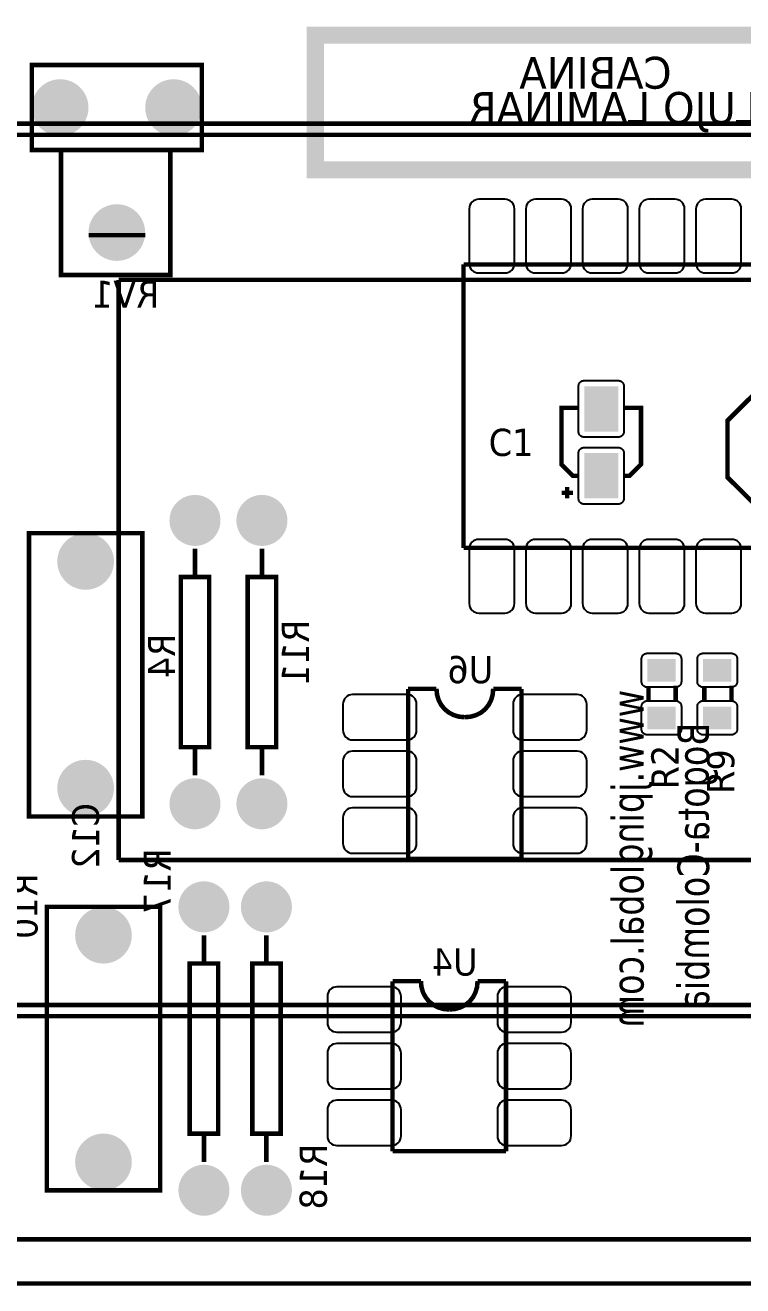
# Model space of a CAD drawing. Header units: millimetres. Extents: x 123.5 to 144.3, y 105.4 to 121.6.
# Drawn here: x 130.63 to 132.908, y 109.622 to 113.625 of the extents above; entities that cross this region are included whole.
import ezdxf

# ---------------------------------------------------------------- set-up
doc = ezdxf.new("R2010")
doc.units = ezdxf.units.MM
doc.layers.add('DESC', color=250, linetype='Continuous')
doc.styles.get("Standard").update_dxf_attribs({"font": 'tahoma.ttf'})

# ---------------------------------------------------------------- blocks, each defined once
blk = doc.blocks.new('RPAD')
blk.add_trace([(-0.5, -0.5), (-0.5, 0.5), (0.5, -0.5), (0.5, 0.5)])
blk = doc.blocks.new('EPAD')
at = {"const_width": 0.5}
blk.add_lwpolyline([(-0.25, 0, 1), (0.25, 0, 1)], format="xyb", close=True, dxfattribs=at)
blk = doc.blocks.new('CFLH-V Card')
for points, const_width in [([(125.6193, 110.8911), (131.2538, 110.8911), (131.2538, 114.343), (125.6193, 114.343), (125.6193, 110.8911)], 0.008), ([(125.6193, 110.8911), (131.2538, 110.8911), (131.2538, 114.343), (125.6193, 114.343), (125.6193, 110.8911)], 0.008), ([(125.6193, 110.8911), (131.2538, 110.8911), (131.2538, 114.343), (125.6193, 114.343), (125.6193, 110.8911)], 0.008), ([(128.1072, 112.8558), (128.9764, 112.8558), (128.9764, 113.0935), (128.1072, 113.0935), (128.1072, 112.8558)], 0.03), ([(128.1072, 112.8558), (128.9764, 112.8558), (128.9764, 113.0935), (128.1072, 113.0935), (128.1072, 112.8558)], 0.03), ([(128.1072, 112.8558), (128.9764, 112.8558), (128.9764, 113.0935), (128.1072, 113.0935), (128.1072, 112.8558)], 0.03), ([(127.6071, 112.8909), (127.9071, 112.8909), (127.9071, 113.0409), (127.6071, 113.0409), (127.6071, 112.8909)], 0.008), ([(127.6071, 112.8909), (127.9071, 112.8909), (127.9071, 113.0409), (127.6071, 113.0409), (127.6071, 112.8909)], 0.008), ([(127.6071, 112.8909), (127.9071, 112.8909), (127.9071, 113.0409), (127.6071, 113.0409), (127.6071, 112.8909)], 0.008), ([(127.3863, 112.9178), (127.3666, 112.9375), (131.1461, 112.9375)], 0.008), ([(127.3863, 112.9178), (127.3666, 112.9375), (131.1461, 112.9375)], 0.008), ([(127.3863, 112.9178), (127.3666, 112.9375), (131.1461, 112.9375)], 0.008), ([(127.3863, 111.3824), (127.3863, 112.9178), (131.1264, 112.9178)], 0.008), ([(127.3863, 111.3824), (127.3863, 112.9178), (131.1264, 112.9178)], 0.008), ([(127.3863, 111.3824), (127.3863, 112.9178), (131.1264, 112.9178)], 0.008), ([(127.6587, 112.6706), (127.8516, 112.6706), (127.8516, 112.8911), (127.6587, 112.8911), (127.6587, 112.6706)], 0.008), ([(127.6587, 112.6706), (127.8516, 112.6706), (127.8516, 112.8911), (127.6587, 112.8911), (127.6587, 112.6706)], 0.008), ([(127.6587, 112.6706), (127.8516, 112.6706), (127.8516, 112.8911), (127.6587, 112.8911), (127.6587, 112.6706)], 0.008), ([(127.7071, 112.7409), (127.8071, 112.7409)], 0.008), ([(127.7071, 112.7409), (127.8071, 112.7409)], 0.008), ([(127.7071, 112.7409), (127.8071, 112.7409)], 0.008), ([(128.3686, 112.6891), (128.3686, 112.1891)], 0.008), ([(130.3686, 112.6891), (128.3686, 112.6891)], 0.008), ([(128.3686, 112.6891), (128.3686, 112.1891)], 0.008), ([(130.3686, 112.6891), (128.3686, 112.6891)], 0.008), ([(128.3686, 112.6891), (128.3686, 112.1891)], 0.008), ([(130.3686, 112.6891), (128.3686, 112.6891)], 0.008), ([(127.7603, 112.6619), (130.7524, 112.6619)], 0.008), ([(127.7603, 111.6383), (127.7603, 112.6619)], 0.008), ([(127.7603, 112.6619), (130.7524, 112.6619)], 0.008), ([(127.7603, 111.6383), (127.7603, 112.6619)], 0.008), ([(127.7603, 112.6619), (130.7524, 112.6619)], 0.008), ([(127.7603, 111.6383), (127.7603, 112.6619)], 0.008), ([(129.1843, 112.4635), (128.8843, 112.4635), (128.8343, 112.4135), (128.8343, 112.3135), (128.8843, 112.2635), (129.1843, 112.2635), (129.2343, 112.3135), (129.2343, 112.4135), (129.1843, 112.4635)], 0.008), ([(129.1843, 112.4635), (128.8843, 112.4635), (128.8343, 112.4135), (128.8343, 112.3135), (128.8843, 112.2635), (129.1843, 112.2635), (129.2343, 112.3135), (129.2343, 112.4135), (129.1843, 112.4635)], 0.008), ([(129.1843, 112.4635), (128.8843, 112.4635), (128.8343, 112.4135), (128.8343, 112.3135), (128.8843, 112.2635), (129.1843, 112.2635), (129.2343, 112.3135), (129.2343, 112.4135), (129.1843, 112.4635)], 0.008), ([(128.5715, 112.3162), (128.5615, 112.3162), (128.5415, 112.3362), (128.5415, 112.4362), (128.5715, 112.4362)], 0.008), ([(128.5715, 112.3162), (128.5615, 112.3162), (128.5415, 112.3362), (128.5415, 112.4362), (128.5715, 112.4362)], 0.008), ([(128.5715, 112.3162), (128.5615, 112.3162), (128.5415, 112.3362), (128.5415, 112.4362), (128.5715, 112.4362)], 0.008), ([(128.6515, 112.4362), (128.6815, 112.4362), (128.6815, 112.3362), (128.6615, 112.3162), (128.6515, 112.3162)], 0.008), ([(128.6515, 112.4362), (128.6815, 112.4362), (128.6815, 112.3362), (128.6615, 112.3162), (128.6515, 112.3162)], 0.008), ([(128.6515, 112.4362), (128.6815, 112.4362), (128.6815, 112.3362), (128.6615, 112.3162), (128.6515, 112.3162)], 0.008), ([(128.5515, 112.2962), (128.5515, 112.2762)], 0.008), ([(128.5515, 112.2962), (128.5515, 112.2762)], 0.008), ([(128.5515, 112.2962), (128.5515, 112.2762)], 0.008), ([(128.5615, 112.2862), (128.5415, 112.2862)], 0.008), ([(128.5615, 112.2862), (128.5415, 112.2862)], 0.008), ([(128.5615, 112.2862), (128.5415, 112.2862)], 0.008), ([(127.602, 111.7151), (127.802, 111.7151), (127.802, 112.2151), (127.602, 112.2151), (127.602, 111.7151)], 0.008), ([(127.602, 111.7151), (127.802, 111.7151), (127.802, 112.2151), (127.602, 112.2151), (127.602, 111.7151)], 0.008), ([(127.602, 111.7151), (127.802, 111.7151), (127.802, 112.2151), (127.602, 112.2151), (127.602, 111.7151)], 0.008), ([(127.8949, 112.1875), (127.8949, 112.1375)], 0.008), ([(127.8949, 112.1875), (127.8949, 112.1375)], 0.008), ([(127.8949, 112.1875), (127.8949, 112.1375)], 0.008), ([(128.013, 112.1375), (128.013, 112.1875)], 0.008), ([(128.013, 112.1375), (128.013, 112.1875)], 0.008), ([(128.013, 112.1375), (128.013, 112.1875)], 0.008), ([(130.3686, 112.1891), (128.3686, 112.1891)], 0.008), ([(130.3686, 112.1891), (128.3686, 112.1891)], 0.008), ([(130.3686, 112.1891), (128.3686, 112.1891)], 0.008), ([(127.8699, 111.8375), (127.9199, 111.8375), (127.9199, 112.1375), (127.8699, 112.1375), (127.8699, 111.8375)], 0.008), ([(127.8699, 111.8375), (127.9199, 111.8375), (127.9199, 112.1375), (127.8699, 112.1375), (127.8699, 111.8375)], 0.008), ([(127.8699, 111.8375), (127.9199, 111.8375), (127.9199, 112.1375), (127.8699, 112.1375), (127.8699, 111.8375)], 0.008), ([(127.988, 111.8375), (128.038, 111.8375), (128.038, 112.1375), (127.988, 112.1375), (127.988, 111.8375)], 0.008), ([(127.988, 111.8375), (128.038, 111.8375), (128.038, 112.1375), (127.988, 112.1375), (127.988, 111.8375)], 0.008), ([(127.988, 111.8375), (128.038, 111.8375), (128.038, 112.1375), (127.988, 112.1375), (127.988, 111.8375)], 0.008), ([(128.3209, 111.9403), (128.2709, 111.9403)], 0.008), ([(128.2709, 111.9403), (128.2709, 111.6403)], 0.008), ([(128.3209, 111.9403), (128.2709, 111.9403)], 0.008), ([(128.2709, 111.9403), (128.2709, 111.6403)], 0.008), ([(128.3209, 111.9403), (128.2709, 111.9403)], 0.008), ([(128.2709, 111.9403), (128.2709, 111.6403)], 0.008), ([(128.3709, 111.8903), (128.3607, 111.8912), (128.3513, 111.894), (128.3428, 111.8984), (128.3354, 111.9044), (128.3294, 111.9117), (128.3248, 111.9202), (128.3219, 111.9298), (128.3209, 111.9403)], 0.008), ([(128.3709, 111.8903), (128.3607, 111.8912), (128.3513, 111.894), (128.3428, 111.8984), (128.3354, 111.9044), (128.3294, 111.9117), (128.3248, 111.9202), (128.3219, 111.9298), (128.3209, 111.9403)], 0.008), ([(128.3709, 111.8903), (128.3607, 111.8912), (128.3513, 111.894), (128.3428, 111.8984), (128.3354, 111.9044), (128.3294, 111.9117), (128.3248, 111.9202), (128.3219, 111.9298), (128.3209, 111.9403)], 0.008), ([(128.3709, 111.8903), (128.3814, 111.8912), (128.391, 111.894), (128.3995, 111.8984), (128.4068, 111.9044), (128.4127, 111.9117), (128.4172, 111.9202), (128.42, 111.9298), (128.4209, 111.9403)], 0.008), ([(128.3709, 111.8903), (128.3814, 111.8912), (128.391, 111.894), (128.3995, 111.8984), (128.4068, 111.9044), (128.4127, 111.9117), (128.4172, 111.9202), (128.42, 111.9298), (128.4209, 111.9403)], 0.008), ([(128.3709, 111.8903), (128.3814, 111.8912), (128.391, 111.894), (128.3995, 111.8984), (128.4068, 111.9044), (128.4127, 111.9117), (128.4172, 111.9202), (128.42, 111.9298), (128.4209, 111.9403)], 0.008), ([(128.4709, 111.9403), (128.4209, 111.9403)], 0.008), ([(128.4709, 111.9403), (128.4209, 111.9403)], 0.008), ([(128.4709, 111.9403), (128.4209, 111.9403)], 0.008), ([(128.4709, 111.9403), (128.4709, 111.6403)], 0.008), ([(128.4709, 111.9403), (128.4709, 111.6403)], 0.008), ([(128.4709, 111.9403), (128.4709, 111.6403)], 0.008), ([(128.6948, 111.9181), (128.6948, 111.9451)], 0.008), ([(128.6948, 111.9181), (128.6948, 111.9451)], 0.008), ([(128.6948, 111.9181), (128.6948, 111.9451)], 0.008), ([(128.7428, 111.9181), (128.7428, 111.9461)], 0.008), ([(128.7428, 111.9181), (128.7428, 111.9461)], 0.008), ([(128.7428, 111.9181), (128.7428, 111.9461)], 0.008), ([(128.7932, 111.9181), (128.7932, 111.9451)], 0.008), ([(128.7932, 111.9181), (128.7932, 111.9451)], 0.008), ([(128.7932, 111.9181), (128.7932, 111.9451)], 0.008), ([(128.8412, 111.9181), (128.8412, 111.9461)], 0.008), ([(128.8412, 111.9181), (128.8412, 111.9461)], 0.008), ([(128.8412, 111.9181), (128.8412, 111.9461)], 0.008), ([(127.8949, 111.8375), (127.8949, 111.7875)], 0.008), ([(127.8949, 111.8375), (127.8949, 111.7875)], 0.008), ([(127.8949, 111.8375), (127.8949, 111.7875)], 0.008), ([(128.013, 111.7875), (128.013, 111.8375)], 0.008), ([(128.013, 111.7875), (128.013, 111.8375)], 0.008), ([(128.013, 111.7875), (128.013, 111.8375)], 0.008), ([(130.7524, 111.6383), (127.7603, 111.6383)], 0.008), ([(130.7524, 111.6383), (127.7603, 111.6383)], 0.008), ([(130.7524, 111.6383), (127.7603, 111.6383)], 0.008), ([(128.4709, 111.6403), (128.2709, 111.6403)], 0.008), ([(128.4709, 111.6403), (128.2709, 111.6403)], 0.008), ([(128.4709, 111.6403), (128.2709, 111.6403)], 0.008), ([(127.6335, 111.0556), (127.8335, 111.0556), (127.8335, 111.5556), (127.6335, 111.5556), (127.6335, 111.0556)], 0.008), ([(127.6335, 111.0556), (127.8335, 111.0556), (127.8335, 111.5556), (127.6335, 111.5556), (127.6335, 111.0556)], 0.008), ([(127.6335, 111.0556), (127.8335, 111.0556), (127.8335, 111.5556), (127.6335, 111.5556), (127.6335, 111.0556)], 0.008), ([(127.9107, 111.5056), (127.9107, 111.4556)], 0.008), ([(127.9107, 111.5056), (127.9107, 111.4556)], 0.008), ([(127.9107, 111.5056), (127.9107, 111.4556)], 0.008), ([(128.0209, 111.4556), (128.0209, 111.5056)], 0.008), ([(128.0209, 111.4556), (128.0209, 111.5056)], 0.008), ([(128.0209, 111.4556), (128.0209, 111.5056)], 0.008), ([(127.8857, 111.1556), (127.9357, 111.1556), (127.9357, 111.4556), (127.8857, 111.4556), (127.8857, 111.1556)], 0.008), ([(127.8857, 111.1556), (127.9357, 111.1556), (127.9357, 111.4556), (127.8857, 111.4556), (127.8857, 111.1556)], 0.008), ([(127.8857, 111.1556), (127.9357, 111.1556), (127.9357, 111.4556), (127.8857, 111.4556), (127.8857, 111.1556)], 0.008), ([(127.9959, 111.1556), (128.0459, 111.1556), (128.0459, 111.4556), (127.9959, 111.4556), (127.9959, 111.1556)], 0.008), ([(127.9959, 111.1556), (128.0459, 111.1556), (128.0459, 111.4556), (127.9959, 111.4556), (127.9959, 111.1556)], 0.008), ([(127.9959, 111.1556), (128.0459, 111.1556), (128.0459, 111.4556), (127.9959, 111.4556), (127.9959, 111.1556)], 0.008), ([(128.2934, 111.4245), (128.2434, 111.4245)], 0.008), ([(128.2434, 111.4245), (128.2434, 111.1245)], 0.008), ([(128.2934, 111.4245), (128.2434, 111.4245)], 0.008), ([(128.2434, 111.4245), (128.2434, 111.1245)], 0.008), ([(128.2934, 111.4245), (128.2434, 111.4245)], 0.008), ([(128.2434, 111.4245), (128.2434, 111.1245)], 0.008), ([(128.3434, 111.3745), (128.3332, 111.3755), (128.3237, 111.3783), (128.3152, 111.3827), (128.3079, 111.3886), (128.3018, 111.396), (128.2972, 111.4045), (128.2944, 111.414), (128.2934, 111.4245)], 0.008), ([(128.3434, 111.3745), (128.3332, 111.3755), (128.3237, 111.3783), (128.3152, 111.3827), (128.3079, 111.3886), (128.3018, 111.396), (128.2972, 111.4045), (128.2944, 111.414), (128.2934, 111.4245)], 0.008), ([(128.3434, 111.3745), (128.3332, 111.3755), (128.3237, 111.3783), (128.3152, 111.3827), (128.3079, 111.3886), (128.3018, 111.396), (128.2972, 111.4045), (128.2944, 111.414), (128.2934, 111.4245)], 0.008), ([(128.3434, 111.3745), (128.3538, 111.3755), (128.3634, 111.3783), (128.3719, 111.3827), (128.3792, 111.3886), (128.3852, 111.396), (128.3896, 111.4045), (128.3924, 111.414), (128.3934, 111.4245)], 0.008), ([(128.3434, 111.3745), (128.3538, 111.3755), (128.3634, 111.3783), (128.3719, 111.3827), (128.3792, 111.3886), (128.3852, 111.396), (128.3896, 111.4045), (128.3924, 111.414), (128.3934, 111.4245)], 0.008), ([(128.3434, 111.3745), (128.3538, 111.3755), (128.3634, 111.3783), (128.3719, 111.3827), (128.3792, 111.3886), (128.3852, 111.396), (128.3896, 111.4045), (128.3924, 111.414), (128.3934, 111.4245)], 0.008), ([(128.4434, 111.4245), (128.3934, 111.4245)], 0.008), ([(128.4434, 111.4245), (128.3934, 111.4245)], 0.008), ([(128.4434, 111.4245), (128.3934, 111.4245)], 0.008), ([(128.4434, 111.4245), (128.4434, 111.1245)], 0.008), ([(128.4434, 111.4245), (128.4434, 111.1245)], 0.008), ([(128.4434, 111.4245), (128.4434, 111.1245)], 0.008), ([(131.1461, 111.3627), (127.3666, 111.3627)], 0.008), ([(131.1461, 111.3627), (127.3666, 111.3627)], 0.008), ([(131.1461, 111.3627), (127.3666, 111.3627)], 0.008), ([(131.1264, 111.3824), (127.3863, 111.3824)], 0.008), ([(131.1264, 111.3824), (127.3863, 111.3824)], 0.008), ([(131.1264, 111.3824), (127.3863, 111.3824)], 0.008), ([(127.9107, 111.1556), (127.9107, 111.1056)], 0.008), ([(127.9107, 111.1556), (127.9107, 111.1056)], 0.008), ([(127.9107, 111.1556), (127.9107, 111.1056)], 0.008), ([(128.0209, 111.1056), (128.0209, 111.1556)], 0.008), ([(128.0209, 111.1056), (128.0209, 111.1556)], 0.008), ([(128.0209, 111.1056), (128.0209, 111.1556)], 0.008), ([(128.4434, 111.1245), (128.2434, 111.1245)], 0.008), ([(128.4434, 111.1245), (128.2434, 111.1245)], 0.008), ([(128.4434, 111.1245), (128.2434, 111.1245)], 0.008), ([(131.1855, 110.969), (127.3272, 110.969)], 0.008), ([(131.1855, 110.969), (127.3272, 110.969)], 0.008), ([(131.1855, 110.969), (127.3272, 110.969)], 0.008)]:
    blk.add_lwpolyline(points, dxfattribs=dict(const_width=const_width))
for points in [[(128.3956, 112.6741), (128.4416, 112.6741), (128.445, 112.6744), (128.4482, 112.6754), (128.4511, 112.6769), (128.4536, 112.679), (128.4557, 112.6815), (128.4572, 112.6844), (128.4582, 112.6876), (128.4586, 112.6911), (128.4586, 112.7871), (128.4582, 112.7906), (128.4572, 112.7938), (128.4557, 112.7967), (128.4536, 112.7992), (128.4511, 112.8012), (128.4482, 112.8028), (128.445, 112.8037), (128.4416, 112.8041), (128.3956, 112.8041), (128.3921, 112.8037), (128.3889, 112.8028), (128.386, 112.8012), (128.3835, 112.7992), (128.3814, 112.7967), (128.3799, 112.7938), (128.3789, 112.7906), (128.3786, 112.7871), (128.3786, 112.6911), (128.3789, 112.6876), (128.3799, 112.6844), (128.3814, 112.6815), (128.3835, 112.679), (128.386, 112.6769), (128.3889, 112.6754), (128.3921, 112.6744), (128.3956, 112.6741)], [(128.4956, 112.6741), (128.5416, 112.6741), (128.545, 112.6744), (128.5482, 112.6754), (128.5511, 112.6769), (128.5536, 112.679), (128.5557, 112.6815), (128.5572, 112.6844), (128.5582, 112.6876), (128.5586, 112.6911), (128.5586, 112.7871), (128.5582, 112.7906), (128.5572, 112.7938), (128.5557, 112.7967), (128.5536, 112.7992), (128.5511, 112.8012), (128.5482, 112.8028), (128.545, 112.8037), (128.5416, 112.8041), (128.4956, 112.8041), (128.4921, 112.8037), (128.4889, 112.8028), (128.486, 112.8012), (128.4835, 112.7992), (128.4814, 112.7967), (128.4799, 112.7938), (128.4789, 112.7906), (128.4786, 112.7871), (128.4786, 112.6911), (128.4789, 112.6876), (128.4799, 112.6844), (128.4814, 112.6815), (128.4835, 112.679), (128.486, 112.6769), (128.4889, 112.6754), (128.4921, 112.6744), (128.4956, 112.6741)], [(128.5956, 112.6741), (128.6416, 112.6741), (128.645, 112.6744), (128.6482, 112.6754), (128.6511, 112.6769), (128.6536, 112.679), (128.6557, 112.6815), (128.6572, 112.6844), (128.6582, 112.6876), (128.6586, 112.6911), (128.6586, 112.7871), (128.6582, 112.7906), (128.6572, 112.7938), (128.6557, 112.7967), (128.6536, 112.7992), (128.6511, 112.8012), (128.6482, 112.8028), (128.645, 112.8037), (128.6416, 112.8041), (128.5956, 112.8041), (128.5921, 112.8037), (128.5889, 112.8028), (128.586, 112.8012), (128.5835, 112.7992), (128.5814, 112.7967), (128.5799, 112.7938), (128.5789, 112.7906), (128.5786, 112.7871), (128.5786, 112.6911), (128.5789, 112.6876), (128.5799, 112.6844), (128.5814, 112.6815), (128.5835, 112.679), (128.586, 112.6769), (128.5889, 112.6754), (128.5921, 112.6744), (128.5956, 112.6741)], [(128.6956, 112.6741), (128.7416, 112.6741), (128.745, 112.6744), (128.7482, 112.6754), (128.7511, 112.6769), (128.7536, 112.679), (128.7557, 112.6815), (128.7572, 112.6844), (128.7582, 112.6876), (128.7586, 112.6911), (128.7586, 112.7871), (128.7582, 112.7906), (128.7572, 112.7938), (128.7557, 112.7967), (128.7536, 112.7992), (128.7511, 112.8012), (128.7482, 112.8028), (128.745, 112.8037), (128.7416, 112.8041), (128.6956, 112.8041), (128.6921, 112.8037), (128.6889, 112.8028), (128.686, 112.8012), (128.6835, 112.7992), (128.6814, 112.7967), (128.6799, 112.7938), (128.6789, 112.7906), (128.6786, 112.7871), (128.6786, 112.6911), (128.6789, 112.6876), (128.6799, 112.6844), (128.6814, 112.6815), (128.6835, 112.679), (128.686, 112.6769), (128.6889, 112.6754), (128.6921, 112.6744), (128.6956, 112.6741)], [(128.7956, 112.6741), (128.8416, 112.6741), (128.845, 112.6744), (128.8482, 112.6754), (128.8511, 112.6769), (128.8536, 112.679), (128.8557, 112.6815), (128.8572, 112.6844), (128.8582, 112.6876), (128.8586, 112.6911), (128.8586, 112.7871), (128.8582, 112.7906), (128.8572, 112.7938), (128.8557, 112.7967), (128.8536, 112.7992), (128.8511, 112.8012), (128.8482, 112.8028), (128.845, 112.8037), (128.8416, 112.8041), (128.7956, 112.8041), (128.7921, 112.8037), (128.7889, 112.8028), (128.786, 112.8012), (128.7835, 112.7992), (128.7814, 112.7967), (128.7799, 112.7938), (128.7789, 112.7906), (128.7786, 112.7871), (128.7786, 112.6911), (128.7789, 112.6876), (128.7799, 112.6844), (128.7814, 112.6815), (128.7835, 112.679), (128.786, 112.6769), (128.7889, 112.6754), (128.7921, 112.6744), (128.7956, 112.6741)], [(128.6415, 112.3842), (128.5815, 112.3842), (128.5804, 112.3843), (128.5794, 112.3844), (128.5785, 112.3847), (128.5775, 112.385), (128.5767, 112.3854), (128.5758, 112.3859), (128.5751, 112.3865), (128.5744, 112.3871), (128.5737, 112.3878), (128.5731, 112.3886), (128.5727, 112.3894), (128.5722, 112.3903), (128.5719, 112.3912), (128.5717, 112.3922), (128.5715, 112.3932), (128.5715, 112.3942), (128.5715, 112.4742), (128.5715, 112.4753), (128.5717, 112.4763), (128.5719, 112.4773), (128.5722, 112.4782), (128.5727, 112.4791), (128.5731, 112.4799), (128.5737, 112.4807), (128.5744, 112.4814), (128.5751, 112.482), (128.5758, 112.4826), (128.5767, 112.4831), (128.5775, 112.4835), (128.5785, 112.4838), (128.5794, 112.484), (128.5804, 112.4842), (128.5815, 112.4842), (128.6415, 112.4842), (128.6425, 112.4842), (128.6435, 112.484), (128.6445, 112.4838), (128.6454, 112.4835), (128.6463, 112.4831), (128.6471, 112.4826), (128.6479, 112.482), (128.6486, 112.4814), (128.6492, 112.4807), (128.6498, 112.4799), (128.6503, 112.4791), (128.6507, 112.4782), (128.651, 112.4773), (128.6513, 112.4763), (128.6514, 112.4753), (128.6515, 112.4742), (128.6515, 112.3942), (128.6514, 112.3932), (128.6513, 112.3922), (128.651, 112.3912), (128.6507, 112.3903), (128.6503, 112.3894), (128.6498, 112.3886), (128.6492, 112.3878), (128.6486, 112.3871), (128.6479, 112.3865), (128.6471, 112.3859), (128.6463, 112.3854), (128.6454, 112.385), (128.6445, 112.3847), (128.6435, 112.3844), (128.6425, 112.3843), (128.6415, 112.3842)], [(128.6415, 112.2662), (128.5815, 112.2662), (128.5804, 112.2663), (128.5794, 112.2664), (128.5785, 112.2667), (128.5775, 112.267), (128.5767, 112.2674), (128.5758, 112.2679), (128.5751, 112.2685), (128.5744, 112.2691), (128.5737, 112.2698), (128.5731, 112.2706), (128.5727, 112.2714), (128.5722, 112.2723), (128.5719, 112.2732), (128.5717, 112.2742), (128.5715, 112.2752), (128.5715, 112.2762), (128.5715, 112.3562), (128.5715, 112.3573), (128.5717, 112.3583), (128.5719, 112.3593), (128.5722, 112.3602), (128.5727, 112.3611), (128.5731, 112.3619), (128.5737, 112.3627), (128.5744, 112.3634), (128.5751, 112.364), (128.5758, 112.3646), (128.5767, 112.3651), (128.5775, 112.3655), (128.5785, 112.3658), (128.5794, 112.366), (128.5804, 112.3662), (128.5815, 112.3662), (128.6415, 112.3662), (128.6425, 112.3662), (128.6435, 112.366), (128.6445, 112.3658), (128.6454, 112.3655), (128.6463, 112.3651), (128.6471, 112.3646), (128.6479, 112.364), (128.6486, 112.3634), (128.6492, 112.3627), (128.6498, 112.3619), (128.6503, 112.3611), (128.6507, 112.3602), (128.651, 112.3593), (128.6513, 112.3583), (128.6514, 112.3573), (128.6515, 112.3562), (128.6515, 112.2762), (128.6514, 112.2752), (128.6513, 112.2742), (128.651, 112.2732), (128.6507, 112.2723), (128.6503, 112.2714), (128.6498, 112.2706), (128.6492, 112.2698), (128.6486, 112.2691), (128.6479, 112.2685), (128.6471, 112.2679), (128.6463, 112.2674), (128.6454, 112.267), (128.6445, 112.2667), (128.6435, 112.2664), (128.6425, 112.2663), (128.6415, 112.2662)], [(128.4416, 112.2041), (128.3956, 112.2041), (128.3921, 112.2037), (128.3889, 112.2028), (128.386, 112.2012), (128.3835, 112.1992), (128.3814, 112.1967), (128.3799, 112.1938), (128.3789, 112.1906), (128.3786, 112.1871), (128.3786, 112.0911), (128.3789, 112.0876), (128.3799, 112.0844), (128.3814, 112.0815), (128.3835, 112.079), (128.386, 112.0769), (128.3889, 112.0754), (128.3921, 112.0744), (128.3956, 112.0741), (128.4416, 112.0741), (128.445, 112.0744), (128.4482, 112.0754), (128.4511, 112.0769), (128.4536, 112.079), (128.4557, 112.0815), (128.4572, 112.0844), (128.4582, 112.0876), (128.4586, 112.0911), (128.4586, 112.1871), (128.4582, 112.1906), (128.4572, 112.1938), (128.4557, 112.1967), (128.4536, 112.1992), (128.4511, 112.2012), (128.4482, 112.2028), (128.445, 112.2037), (128.4416, 112.2041)], [(128.5416, 112.2041), (128.4956, 112.2041), (128.4921, 112.2037), (128.4889, 112.2028), (128.486, 112.2012), (128.4835, 112.1992), (128.4814, 112.1967), (128.4799, 112.1938), (128.4789, 112.1906), (128.4786, 112.1871), (128.4786, 112.0911), (128.4789, 112.0876), (128.4799, 112.0844), (128.4814, 112.0815), (128.4835, 112.079), (128.486, 112.0769), (128.4889, 112.0754), (128.4921, 112.0744), (128.4956, 112.0741), (128.5416, 112.0741), (128.545, 112.0744), (128.5482, 112.0754), (128.5511, 112.0769), (128.5536, 112.079), (128.5557, 112.0815), (128.5572, 112.0844), (128.5582, 112.0876), (128.5586, 112.0911), (128.5586, 112.1871), (128.5582, 112.1906), (128.5572, 112.1938), (128.5557, 112.1967), (128.5536, 112.1992), (128.5511, 112.2012), (128.5482, 112.2028), (128.545, 112.2037), (128.5416, 112.2041)], [(128.6416, 112.2041), (128.5956, 112.2041), (128.5921, 112.2037), (128.5889, 112.2028), (128.586, 112.2012), (128.5835, 112.1992), (128.5814, 112.1967), (128.5799, 112.1938), (128.5789, 112.1906), (128.5786, 112.1871), (128.5786, 112.0911), (128.5789, 112.0876), (128.5799, 112.0844), (128.5814, 112.0815), (128.5835, 112.079), (128.586, 112.0769), (128.5889, 112.0754), (128.5921, 112.0744), (128.5956, 112.0741), (128.6416, 112.0741), (128.645, 112.0744), (128.6482, 112.0754), (128.6511, 112.0769), (128.6536, 112.079), (128.6557, 112.0815), (128.6572, 112.0844), (128.6582, 112.0876), (128.6586, 112.0911), (128.6586, 112.1871), (128.6582, 112.1906), (128.6572, 112.1938), (128.6557, 112.1967), (128.6536, 112.1992), (128.6511, 112.2012), (128.6482, 112.2028), (128.645, 112.2037), (128.6416, 112.2041)], [(128.7416, 112.2041), (128.6956, 112.2041), (128.6921, 112.2037), (128.6889, 112.2028), (128.686, 112.2012), (128.6835, 112.1992), (128.6814, 112.1967), (128.6799, 112.1938), (128.6789, 112.1906), (128.6786, 112.1871), (128.6786, 112.0911), (128.6789, 112.0876), (128.6799, 112.0844), (128.6814, 112.0815), (128.6835, 112.079), (128.686, 112.0769), (128.6889, 112.0754), (128.6921, 112.0744), (128.6956, 112.0741), (128.7416, 112.0741), (128.745, 112.0744), (128.7482, 112.0754), (128.7511, 112.0769), (128.7536, 112.079), (128.7557, 112.0815), (128.7572, 112.0844), (128.7582, 112.0876), (128.7586, 112.0911), (128.7586, 112.1871), (128.7582, 112.1906), (128.7572, 112.1938), (128.7557, 112.1967), (128.7536, 112.1992), (128.7511, 112.2012), (128.7482, 112.2028), (128.745, 112.2037), (128.7416, 112.2041)], [(128.8416, 112.2041), (128.7956, 112.2041), (128.7921, 112.2037), (128.7889, 112.2028), (128.786, 112.2012), (128.7835, 112.1992), (128.7814, 112.1967), (128.7799, 112.1938), (128.7789, 112.1906), (128.7786, 112.1871), (128.7786, 112.0911), (128.7789, 112.0876), (128.7799, 112.0844), (128.7814, 112.0815), (128.7835, 112.079), (128.786, 112.0769), (128.7889, 112.0754), (128.7921, 112.0744), (128.7956, 112.0741), (128.8416, 112.0741), (128.845, 112.0744), (128.8482, 112.0754), (128.8511, 112.0769), (128.8536, 112.079), (128.8557, 112.0815), (128.8572, 112.0844), (128.8582, 112.0876), (128.8586, 112.0911), (128.8586, 112.1871), (128.8582, 112.1906), (128.8572, 112.1938), (128.8557, 112.1967), (128.8536, 112.1992), (128.8511, 112.2012), (128.8482, 112.2028), (128.845, 112.2037), (128.8416, 112.2041)], [(128.6828, 111.9531), (128.6828, 111.9931), (128.6828, 111.9941), (128.683, 111.9951), (128.6832, 111.9961), (128.6835, 111.997), (128.6839, 111.9979), (128.6844, 111.9987), (128.685, 111.9995), (128.6857, 112.0002), (128.6864, 112.0008), (128.6871, 112.0014), (128.688, 112.0019), (128.6888, 112.0023), (128.6898, 112.0026), (128.6907, 112.0029), (128.6917, 112.003), (128.6928, 112.0031), (128.7428, 112.0031), (128.7438, 112.003), (128.7448, 112.0029), (128.7458, 112.0026), (128.7467, 112.0023), (128.7476, 112.0019), (128.7484, 112.0014), (128.7492, 112.0008), (128.7499, 112.0002), (128.7505, 111.9995), (128.7511, 111.9987), (128.7516, 111.9979), (128.752, 111.997), (128.7523, 111.9961), (128.7526, 111.9951), (128.7527, 111.9941), (128.7528, 111.9931), (128.7528, 111.9531), (128.7527, 111.952), (128.7526, 111.951), (128.7523, 111.9501), (128.752, 111.9491), (128.7516, 111.9483), (128.7511, 111.9474), (128.7505, 111.9467), (128.7499, 111.946), (128.7492, 111.9453), (128.7484, 111.9448), (128.7476, 111.9443), (128.7467, 111.9439), (128.7458, 111.9435), (128.7448, 111.9433), (128.7438, 111.9431), (128.7428, 111.9431), (128.6928, 111.9431), (128.6917, 111.9431), (128.6907, 111.9433), (128.6898, 111.9435), (128.6888, 111.9439), (128.688, 111.9443), (128.6871, 111.9448), (128.6864, 111.9453), (128.6857, 111.946), (128.685, 111.9467), (128.6844, 111.9474), (128.6839, 111.9483), (128.6835, 111.9491), (128.6832, 111.9501), (128.683, 111.951), (128.6828, 111.952), (128.6828, 111.9531)], [(128.7812, 111.9531), (128.7812, 111.9931), (128.7812, 111.9941), (128.7814, 111.9951), (128.7816, 111.9961), (128.782, 111.997), (128.7824, 111.9979), (128.7829, 111.9987), (128.7834, 111.9995), (128.7841, 112.0002), (128.7848, 112.0008), (128.7856, 112.0014), (128.7864, 112.0019), (128.7873, 112.0023), (128.7882, 112.0026), (128.7891, 112.0029), (128.7901, 112.003), (128.7912, 112.0031), (128.8412, 112.0031), (128.8422, 112.003), (128.8432, 112.0029), (128.8442, 112.0026), (128.8451, 112.0023), (128.846, 112.0019), (128.8468, 112.0014), (128.8476, 112.0008), (128.8483, 112.0002), (128.8489, 111.9995), (128.8495, 111.9987), (128.85, 111.9979), (128.8504, 111.997), (128.8507, 111.9961), (128.851, 111.9951), (128.8511, 111.9941), (128.8512, 111.9931), (128.8512, 111.9531), (128.8511, 111.952), (128.851, 111.951), (128.8507, 111.9501), (128.8504, 111.9491), (128.85, 111.9483), (128.8495, 111.9474), (128.8489, 111.9467), (128.8483, 111.946), (128.8476, 111.9453), (128.8468, 111.9448), (128.846, 111.9443), (128.8451, 111.9439), (128.8442, 111.9435), (128.8432, 111.9433), (128.8422, 111.9431), (128.8412, 111.9431), (128.7912, 111.9431), (128.7901, 111.9431), (128.7891, 111.9433), (128.7882, 111.9435), (128.7873, 111.9439), (128.7864, 111.9443), (128.7856, 111.9448), (128.7848, 111.9453), (128.7841, 111.946), (128.7834, 111.9467), (128.7829, 111.9474), (128.7824, 111.9483), (128.782, 111.9491), (128.7816, 111.9501), (128.7814, 111.951), (128.7812, 111.952), (128.7812, 111.9531)], [(128.1559, 111.9133), (128.1559, 111.8673), (128.1563, 111.8638), (128.1572, 111.8606), (128.1588, 111.8577), (128.1608, 111.8552), (128.1633, 111.8531), (128.1662, 111.8516), (128.1694, 111.8506), (128.1729, 111.8503), (128.2689, 111.8503), (128.2724, 111.8506), (128.2756, 111.8516), (128.2785, 111.8531), (128.281, 111.8552), (128.2831, 111.8577), (128.2846, 111.8606), (128.2856, 111.8638), (128.2859, 111.8673), (128.2859, 111.9133), (128.2856, 111.9167), (128.2846, 111.92), (128.2831, 111.9228), (128.281, 111.9253), (128.2785, 111.9274), (128.2756, 111.929), (128.2724, 111.9299), (128.2689, 111.9303), (128.1729, 111.9303), (128.1694, 111.9299), (128.1662, 111.929), (128.1633, 111.9274), (128.1608, 111.9253), (128.1588, 111.9228), (128.1572, 111.92), (128.1563, 111.9167), (128.1559, 111.9133)], [(128.4559, 111.9133), (128.4559, 111.8673), (128.4563, 111.8638), (128.4572, 111.8606), (128.4588, 111.8577), (128.4608, 111.8552), (128.4633, 111.8531), (128.4662, 111.8516), (128.4694, 111.8506), (128.4729, 111.8503), (128.5689, 111.8503), (128.5724, 111.8506), (128.5756, 111.8516), (128.5785, 111.8531), (128.581, 111.8552), (128.5831, 111.8577), (128.5846, 111.8606), (128.5856, 111.8638), (128.5859, 111.8673), (128.5859, 111.9133), (128.5856, 111.9167), (128.5846, 111.92), (128.5831, 111.9228), (128.581, 111.9253), (128.5785, 111.9274), (128.5756, 111.929), (128.5724, 111.9299), (128.5689, 111.9303), (128.4729, 111.9303), (128.4694, 111.9299), (128.4662, 111.929), (128.4633, 111.9274), (128.4608, 111.9253), (128.4588, 111.9228), (128.4572, 111.92), (128.4563, 111.9167), (128.4559, 111.9133)], [(128.6828, 111.8691), (128.6828, 111.9091), (128.6828, 111.9101), (128.683, 111.9111), (128.6832, 111.9121), (128.6835, 111.913), (128.6839, 111.9139), (128.6844, 111.9147), (128.685, 111.9155), (128.6857, 111.9162), (128.6864, 111.9168), (128.6871, 111.9174), (128.688, 111.9179), (128.6888, 111.9183), (128.6898, 111.9186), (128.6907, 111.9189), (128.6917, 111.919), (128.6928, 111.9191), (128.7428, 111.9191), (128.7438, 111.919), (128.7448, 111.9189), (128.7458, 111.9186), (128.7467, 111.9183), (128.7476, 111.9179), (128.7484, 111.9174), (128.7492, 111.9168), (128.7499, 111.9162), (128.7505, 111.9155), (128.7511, 111.9147), (128.7516, 111.9139), (128.752, 111.913), (128.7523, 111.9121), (128.7526, 111.9111), (128.7527, 111.9101), (128.7528, 111.9091), (128.7528, 111.8691), (128.7527, 111.868), (128.7526, 111.867), (128.7523, 111.8661), (128.752, 111.8651), (128.7516, 111.8643), (128.7511, 111.8634), (128.7505, 111.8627), (128.7499, 111.862), (128.7492, 111.8613), (128.7484, 111.8608), (128.7476, 111.8603), (128.7467, 111.8599), (128.7458, 111.8595), (128.7448, 111.8593), (128.7438, 111.8591), (128.7428, 111.8591), (128.6928, 111.8591), (128.6917, 111.8591), (128.6907, 111.8593), (128.6898, 111.8595), (128.6888, 111.8599), (128.688, 111.8603), (128.6871, 111.8608), (128.6864, 111.8613), (128.6857, 111.862), (128.685, 111.8627), (128.6844, 111.8634), (128.6839, 111.8643), (128.6835, 111.8651), (128.6832, 111.8661), (128.683, 111.867), (128.6828, 111.868), (128.6828, 111.8691)], [(128.7812, 111.8691), (128.7812, 111.9091), (128.7812, 111.9101), (128.7814, 111.9111), (128.7816, 111.9121), (128.782, 111.913), (128.7824, 111.9139), (128.7829, 111.9147), (128.7834, 111.9155), (128.7841, 111.9162), (128.7848, 111.9168), (128.7856, 111.9174), (128.7864, 111.9179), (128.7873, 111.9183), (128.7882, 111.9186), (128.7891, 111.9189), (128.7901, 111.919), (128.7912, 111.9191), (128.8412, 111.9191), (128.8422, 111.919), (128.8432, 111.9189), (128.8442, 111.9186), (128.8451, 111.9183), (128.846, 111.9179), (128.8468, 111.9174), (128.8476, 111.9168), (128.8483, 111.9162), (128.8489, 111.9155), (128.8495, 111.9147), (128.85, 111.9139), (128.8504, 111.913), (128.8507, 111.9121), (128.851, 111.9111), (128.8511, 111.9101), (128.8512, 111.9091), (128.8512, 111.8691), (128.8511, 111.868), (128.851, 111.867), (128.8507, 111.8661), (128.8504, 111.8651), (128.85, 111.8643), (128.8495, 111.8634), (128.8489, 111.8627), (128.8483, 111.862), (128.8476, 111.8613), (128.8468, 111.8608), (128.846, 111.8603), (128.8451, 111.8599), (128.8442, 111.8595), (128.8432, 111.8593), (128.8422, 111.8591), (128.8412, 111.8591), (128.7912, 111.8591), (128.7901, 111.8591), (128.7891, 111.8593), (128.7882, 111.8595), (128.7873, 111.8599), (128.7864, 111.8603), (128.7856, 111.8608), (128.7848, 111.8613), (128.7841, 111.862), (128.7834, 111.8627), (128.7829, 111.8634), (128.7824, 111.8643), (128.782, 111.8651), (128.7816, 111.8661), (128.7814, 111.867), (128.7812, 111.868), (128.7812, 111.8691)], [(128.1559, 111.8133), (128.1559, 111.7673), (128.1563, 111.7638), (128.1572, 111.7606), (128.1588, 111.7577), (128.1608, 111.7552), (128.1633, 111.7531), (128.1662, 111.7516), (128.1694, 111.7506), (128.1729, 111.7503), (128.2689, 111.7503), (128.2724, 111.7506), (128.2756, 111.7516), (128.2785, 111.7531), (128.281, 111.7552), (128.2831, 111.7577), (128.2846, 111.7606), (128.2856, 111.7638), (128.2859, 111.7673), (128.2859, 111.8133), (128.2856, 111.8167), (128.2846, 111.82), (128.2831, 111.8228), (128.281, 111.8253), (128.2785, 111.8274), (128.2756, 111.829), (128.2724, 111.8299), (128.2689, 111.8303), (128.1729, 111.8303), (128.1694, 111.8299), (128.1662, 111.829), (128.1633, 111.8274), (128.1608, 111.8253), (128.1588, 111.8228), (128.1572, 111.82), (128.1563, 111.8167), (128.1559, 111.8133)], [(128.4559, 111.8133), (128.4559, 111.7673), (128.4563, 111.7638), (128.4572, 111.7606), (128.4588, 111.7577), (128.4608, 111.7552), (128.4633, 111.7531), (128.4662, 111.7516), (128.4694, 111.7506), (128.4729, 111.7503), (128.5689, 111.7503), (128.5724, 111.7506), (128.5756, 111.7516), (128.5785, 111.7531), (128.581, 111.7552), (128.5831, 111.7577), (128.5846, 111.7606), (128.5856, 111.7638), (128.5859, 111.7673), (128.5859, 111.8133), (128.5856, 111.8167), (128.5846, 111.82), (128.5831, 111.8228), (128.581, 111.8253), (128.5785, 111.8274), (128.5756, 111.829), (128.5724, 111.8299), (128.5689, 111.8303), (128.4729, 111.8303), (128.4694, 111.8299), (128.4662, 111.829), (128.4633, 111.8274), (128.4608, 111.8253), (128.4588, 111.8228), (128.4572, 111.82), (128.4563, 111.8167), (128.4559, 111.8133)], [(128.1559, 111.7133), (128.1559, 111.6673), (128.1563, 111.6638), (128.1572, 111.6606), (128.1588, 111.6577), (128.1608, 111.6552), (128.1633, 111.6531), (128.1662, 111.6516), (128.1694, 111.6506), (128.1729, 111.6503), (128.2689, 111.6503), (128.2724, 111.6506), (128.2756, 111.6516), (128.2785, 111.6531), (128.281, 111.6552), (128.2831, 111.6577), (128.2846, 111.6606), (128.2856, 111.6638), (128.2859, 111.6673), (128.2859, 111.7133), (128.2856, 111.7167), (128.2846, 111.72), (128.2831, 111.7228), (128.281, 111.7253), (128.2785, 111.7274), (128.2756, 111.729), (128.2724, 111.7299), (128.2689, 111.7303), (128.1729, 111.7303), (128.1694, 111.7299), (128.1662, 111.729), (128.1633, 111.7274), (128.1608, 111.7253), (128.1588, 111.7228), (128.1572, 111.72), (128.1563, 111.7167), (128.1559, 111.7133)], [(128.4559, 111.7133), (128.4559, 111.6673), (128.4563, 111.6638), (128.4572, 111.6606), (128.4588, 111.6577), (128.4608, 111.6552), (128.4633, 111.6531), (128.4662, 111.6516), (128.4694, 111.6506), (128.4729, 111.6503), (128.5689, 111.6503), (128.5724, 111.6506), (128.5756, 111.6516), (128.5785, 111.6531), (128.581, 111.6552), (128.5831, 111.6577), (128.5846, 111.6606), (128.5856, 111.6638), (128.5859, 111.6673), (128.5859, 111.7133), (128.5856, 111.7167), (128.5846, 111.72), (128.5831, 111.7228), (128.581, 111.7253), (128.5785, 111.7274), (128.5756, 111.729), (128.5724, 111.7299), (128.5689, 111.7303), (128.4729, 111.7303), (128.4694, 111.7299), (128.4662, 111.729), (128.4633, 111.7274), (128.4608, 111.7253), (128.4588, 111.7228), (128.4572, 111.72), (128.4563, 111.7167), (128.4559, 111.7133)], [(128.1284, 111.3975), (128.1284, 111.3515), (128.1287, 111.348), (128.1297, 111.3448), (128.1312, 111.3419), (128.1333, 111.3394), (128.1358, 111.3374), (128.1387, 111.3358), (128.1419, 111.3349), (128.1454, 111.3345), (128.2414, 111.3345), (128.2448, 111.3349), (128.248, 111.3358), (128.2509, 111.3374), (128.2534, 111.3394), (128.2555, 111.3419), (128.257, 111.3448), (128.258, 111.348), (128.2584, 111.3515), (128.2584, 111.3975), (128.258, 111.401), (128.257, 111.4042), (128.2555, 111.4071), (128.2534, 111.4096), (128.2509, 111.4117), (128.248, 111.4132), (128.2448, 111.4142), (128.2414, 111.4145), (128.1454, 111.4145), (128.1419, 111.4142), (128.1387, 111.4132), (128.1358, 111.4117), (128.1333, 111.4096), (128.1312, 111.4071), (128.1297, 111.4042), (128.1287, 111.401), (128.1284, 111.3975)], [(128.4284, 111.3975), (128.4284, 111.3515), (128.4287, 111.348), (128.4297, 111.3448), (128.4312, 111.3419), (128.4333, 111.3394), (128.4358, 111.3374), (128.4387, 111.3358), (128.4419, 111.3349), (128.4454, 111.3345), (128.5414, 111.3345), (128.5448, 111.3349), (128.548, 111.3358), (128.5509, 111.3374), (128.5534, 111.3394), (128.5555, 111.3419), (128.557, 111.3448), (128.558, 111.348), (128.5584, 111.3515), (128.5584, 111.3975), (128.558, 111.401), (128.557, 111.4042), (128.5555, 111.4071), (128.5534, 111.4096), (128.5509, 111.4117), (128.548, 111.4132), (128.5448, 111.4142), (128.5414, 111.4145), (128.4454, 111.4145), (128.4419, 111.4142), (128.4387, 111.4132), (128.4358, 111.4117), (128.4333, 111.4096), (128.4312, 111.4071), (128.4297, 111.4042), (128.4287, 111.401), (128.4284, 111.3975)], [(128.1284, 111.2975), (128.1284, 111.2515), (128.1287, 111.248), (128.1297, 111.2448), (128.1312, 111.2419), (128.1333, 111.2394), (128.1358, 111.2374), (128.1387, 111.2358), (128.1419, 111.2349), (128.1454, 111.2345), (128.2414, 111.2345), (128.2448, 111.2349), (128.248, 111.2358), (128.2509, 111.2374), (128.2534, 111.2394), (128.2555, 111.2419), (128.257, 111.2448), (128.258, 111.248), (128.2584, 111.2515), (128.2584, 111.2975), (128.258, 111.301), (128.257, 111.3042), (128.2555, 111.3071), (128.2534, 111.3096), (128.2509, 111.3117), (128.248, 111.3132), (128.2448, 111.3142), (128.2414, 111.3145), (128.1454, 111.3145), (128.1419, 111.3142), (128.1387, 111.3132), (128.1358, 111.3117), (128.1333, 111.3096), (128.1312, 111.3071), (128.1297, 111.3042), (128.1287, 111.301), (128.1284, 111.2975)], [(128.4284, 111.2975), (128.4284, 111.2515), (128.4287, 111.248), (128.4297, 111.2448), (128.4312, 111.2419), (128.4333, 111.2394), (128.4358, 111.2374), (128.4387, 111.2358), (128.4419, 111.2349), (128.4454, 111.2345), (128.5414, 111.2345), (128.5448, 111.2349), (128.548, 111.2358), (128.5509, 111.2374), (128.5534, 111.2394), (128.5555, 111.2419), (128.557, 111.2448), (128.558, 111.248), (128.5584, 111.2515), (128.5584, 111.2975), (128.558, 111.301), (128.557, 111.3042), (128.5555, 111.3071), (128.5534, 111.3096), (128.5509, 111.3117), (128.548, 111.3132), (128.5448, 111.3142), (128.5414, 111.3145), (128.4454, 111.3145), (128.4419, 111.3142), (128.4387, 111.3132), (128.4358, 111.3117), (128.4333, 111.3096), (128.4312, 111.3071), (128.4297, 111.3042), (128.4287, 111.301), (128.4284, 111.2975)], [(128.1284, 111.1975), (128.1284, 111.1515), (128.1287, 111.148), (128.1297, 111.1448), (128.1312, 111.1419), (128.1333, 111.1394), (128.1358, 111.1374), (128.1387, 111.1358), (128.1419, 111.1349), (128.1454, 111.1345), (128.2414, 111.1345), (128.2448, 111.1349), (128.248, 111.1358), (128.2509, 111.1374), (128.2534, 111.1394), (128.2555, 111.1419), (128.257, 111.1448), (128.258, 111.148), (128.2584, 111.1515), (128.2584, 111.1975), (128.258, 111.201), (128.257, 111.2042), (128.2555, 111.2071), (128.2534, 111.2096), (128.2509, 111.2117), (128.248, 111.2132), (128.2448, 111.2142), (128.2414, 111.2145), (128.1454, 111.2145), (128.1419, 111.2142), (128.1387, 111.2132), (128.1358, 111.2117), (128.1333, 111.2096), (128.1312, 111.2071), (128.1297, 111.2042), (128.1287, 111.201), (128.1284, 111.1975)], [(128.4284, 111.1975), (128.4284, 111.1515), (128.4287, 111.148), (128.4297, 111.1448), (128.4312, 111.1419), (128.4333, 111.1394), (128.4358, 111.1374), (128.4387, 111.1358), (128.4419, 111.1349), (128.4454, 111.1345), (128.5414, 111.1345), (128.5448, 111.1349), (128.548, 111.1358), (128.5509, 111.1374), (128.5534, 111.1394), (128.5555, 111.1419), (128.557, 111.1448), (128.558, 111.148), (128.5584, 111.1515), (128.5584, 111.1975), (128.558, 111.201), (128.557, 111.2042), (128.5555, 111.2071), (128.5534, 111.2096), (128.5509, 111.2117), (128.548, 111.2132), (128.5448, 111.2142), (128.5414, 111.2145), (128.4454, 111.2145), (128.4419, 111.2142), (128.4387, 111.2132), (128.4358, 111.2117), (128.4333, 111.2096), (128.4312, 111.2071), (128.4297, 111.2042), (128.4287, 111.201), (128.4284, 111.1975)]]:
    blk.add_lwpolyline(points, close=True)
for p, xscale, yscale in [((127.6571, 112.9659), 0.1, 0.1), ((127.8571, 112.9659), 0.1, 0.1), ((127.7571, 112.7454), 0.1, 0.1), ((127.8949, 112.2375), 0.09, 0.09), ((128.013, 112.2375), 0.09, 0.09), ((127.702, 112.1651), 0.1, 0.1), ((127.702, 111.7651), 0.1, 0.1), ((127.8949, 111.7375), 0.09, 0.09), ((128.013, 111.7375), 0.09, 0.09), ((127.9107, 111.5556), 0.09, 0.09), ((128.0209, 111.5556), 0.09, 0.09), ((127.7335, 111.5056), 0.1, 0.1), ((127.7335, 111.1056), 0.1, 0.1), ((127.9107, 111.0556), 0.09, 0.09), ((128.0209, 111.0556), 0.09, 0.09)]:
    blk.add_blockref('EPAD', p, dxfattribs=dict(xscale=xscale, yscale=yscale))
for p, xscale, yscale, rotation in [((128.6115, 112.4342), 0.06, 0.08, 180), ((128.6115, 112.3162), 0.06, 0.08, 180), ((128.7178, 111.9731), 0.04, 0.05, 90), ((128.8162, 111.9731), 0.04, 0.05, 90), ((128.7178, 111.8891), 0.04, 0.05, 90), ((128.8162, 111.8891), 0.04, 0.05, 90)]:
    blk.add_blockref('RPAD', p, dxfattribs=dict(xscale=xscale, yscale=yscale, rotation=rotation))
at = {"text_generation_flag": 2}
for s, height, width, p in [('CABINA', 0.056, 1.071429, (128.7356, 112.9994)), ('CABINA', 0.056, 1.071429, (128.7356, 112.9994)), ('CABINA', 0.056, 1.071429, (128.7356, 112.9994)), ('FLUJO LAMINAR', 0.056, 1.071429, (128.929, 112.9374)), ('FLUJO LAMINAR', 0.056, 1.071429, (128.929, 112.9374)), ('FLUJO LAMINAR', 0.056, 1.071429, (128.929, 112.9374)), ('RV1', 0.048, 1.041667, (127.8321, 112.6126)), ('RV1', 0.048, 1.041667, (127.8321, 112.6126)), ('RV1', 0.048, 1.041667, (127.8321, 112.6126)), ('U6', 0.048, 1.041667, (128.4209, 111.9503)), ('U6', 0.048, 1.041667, (128.4209, 111.9503)), ('U6', 0.048, 1.041667, (128.4209, 111.9503)), ('U4', 0.048, 1.041667, (128.3934, 111.4345)), ('U4', 0.048, 1.041667, (128.3934, 111.4345)), ('U4', 0.048, 1.041667, (128.3934, 111.4345))]:
    blk.add_text(s, height=height, dxfattribs=dict(at, width=width)).set_placement(p)
at = {"width": 1.041667}
blk.add_text('C1', height=0.048, dxfattribs=at).set_placement((128.413, 112.3512))
blk.add_text('C1', height=0.048, dxfattribs=at).set_placement((128.413, 112.3512))
blk.add_text('C1', height=0.048, dxfattribs=at).set_placement((128.413, 112.3512))
at = {"text_generation_flag": 2}
for s, height, width, p in [('R11', 0.048, 1.041667, (128.096, 112.0625)), ('R11', 0.048, 1.041667, (128.096, 112.0625)), ('R11', 0.048, 1.041667, (128.096, 112.0625)), ('R4', 0.048, 1.041667, (127.8599, 112.0375)), ('R4', 0.048, 1.041667, (127.8599, 112.0375)), ('R4', 0.048, 1.041667, (127.8599, 112.0375)), ('www.jpinglobal.com', 0.056, 0.892857, (128.6862, 111.9385)), ('www.jpinglobal.com', 0.056, 0.892857, (128.6862, 111.9385)), ('www.jpinglobal.com', 0.056, 0.892857, (128.6862, 111.9385)), ('Bogota-Colombia', 0.056, 0.892857, (128.8018, 111.8806)), ('Bogota-Colombia', 0.056, 0.892857, (128.8018, 111.8806)), ('Bogota-Colombia', 0.056, 0.892857, (128.8018, 111.8806)), ('C12', 0.048, 1.041667, (127.7259, 111.7388)), ('C12', 0.048, 1.041667, (127.7259, 111.7388)), ('C12', 0.048, 1.041667, (127.7259, 111.7388)), ('R17', 0.048, 1.041667, (127.8521, 111.6589)), ('R17', 0.048, 1.041667, (127.8521, 111.6589)), ('R17', 0.048, 1.041667, (127.8521, 111.6589)), ('R10', 0.048, 1.041667, (127.6171, 111.6149)), ('R10', 0.048, 1.041667, (127.6171, 111.6149)), ('R10', 0.048, 1.041667, (127.6171, 111.6149)), ('R18', 0.048, 1.041667, (128.1275, 111.1377)), ('R18', 0.048, 1.041667, (128.1275, 111.1377)), ('R18', 0.048, 1.041667, (128.1275, 111.1377))]:
    blk.add_text(s, height=height, rotation=90, dxfattribs=dict(at, width=width)).set_placement(p)
at = {"width": 1.041667}
for s, p in [('R2', (128.7478, 111.763)), ('R2', (128.7478, 111.763)), ('R2', (128.7478, 111.763)), ('R9', (128.8462, 111.7551)), ('R9', (128.8462, 111.7551)), ('R9', (128.8462, 111.7551))]:
    blk.add_text(s, height=0.048, rotation=90, dxfattribs=at).set_placement(p)

msp = doc.modelspace()

# ---------------------------------------------------------------- block references
at = {"layer": 'DESC', "xscale": 1.8, "yscale": 1.8, "zscale": 1.8}
msp.add_blockref('CFLH-V Card', (-99.0421, -89.9748), dxfattribs=at)

doc.saveas('drawing.dxf')
